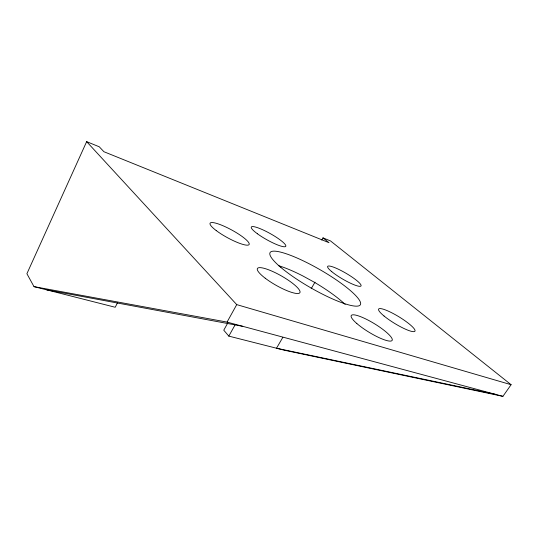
<?xml version="1.0" encoding="UTF-8"?>
<svg xmlns="http://www.w3.org/2000/svg" width="538" height="538" viewBox="0 0 538 538"><rect width="100%" height="100%" fill="white"/><g stroke="black" fill="none" stroke-linecap="round" stroke-linejoin="round"><path stroke-width="0.81" d="M321.744 240.062L323.002 237.877L329.007 242.692L103.908 151.716L99.254 146.78L86.645 141.649L26.9 273.714L33.995 286.633L115.226 307.265L117.466 302.786M33.995 286.633L227.056 322.094L236.727 304.616L86.645 141.649M227.796 322.928L223.768 330.204L228.811 336.115L284.279 350.204L502.916 396.351L511.1 384.704L330.527 240.937L323.002 237.877M228.811 336.115L235.362 324.38M282.847 337.339L276.505 348.234L495.189 394.273M311.199 288.684L315.012 282.154M46.846 289.895L242.739 326.317M227.056 322.094L502.916 396.351M236.727 304.616L511.1 384.704M278.294 265.584A51.843 11.056 30.1 0 1 303.096 276.075L314.152 282.141A51.843 11.056 30.1 0 1 345.161 304.427M280.93 267.494A52.139 10.161 30 0 0 358.14 306.021A52.139 10.161 30 0 0 306.458 262.409A52.139 10.161 30 0 0 280.93 267.494M257.386 233.754A19.758 3.517 29.2 0 0 285.611 246.505A19.758 3.517 29.2 0 0 262.631 229.733A19.758 3.517 29.2 0 0 257.386 233.754M384.051 316.014A21.238 3.941 31.3 0 0 414.495 331.509A21.238 3.941 31.3 0 0 391.846 312.834A21.238 3.941 31.3 0 0 384.051 316.014M331.738 271.643A19.314 3.349 30.3 0 0 360.211 286.324A19.314 3.349 30.3 0 0 341.092 270.56A19.314 3.349 30.3 0 0 331.738 271.643M216.215 230.56A22.226 4.398 28.6 0 0 248.744 244.884A22.226 4.398 28.6 0 0 223.902 226.135A22.226 4.398 28.6 0 0 216.215 230.56M265.221 278.213A24.432 5.393 29.6 0 0 299.827 292.759A24.432 5.393 29.6 0 0 270.944 270.728A24.432 5.393 29.6 0 0 265.221 278.213M356.842 323.533A23.921 5.05 31.3 0 0 391.509 340.89A23.921 5.05 31.3 0 0 366.795 319.464A23.921 5.05 31.3 0 0 356.842 323.533"/></g></svg>
